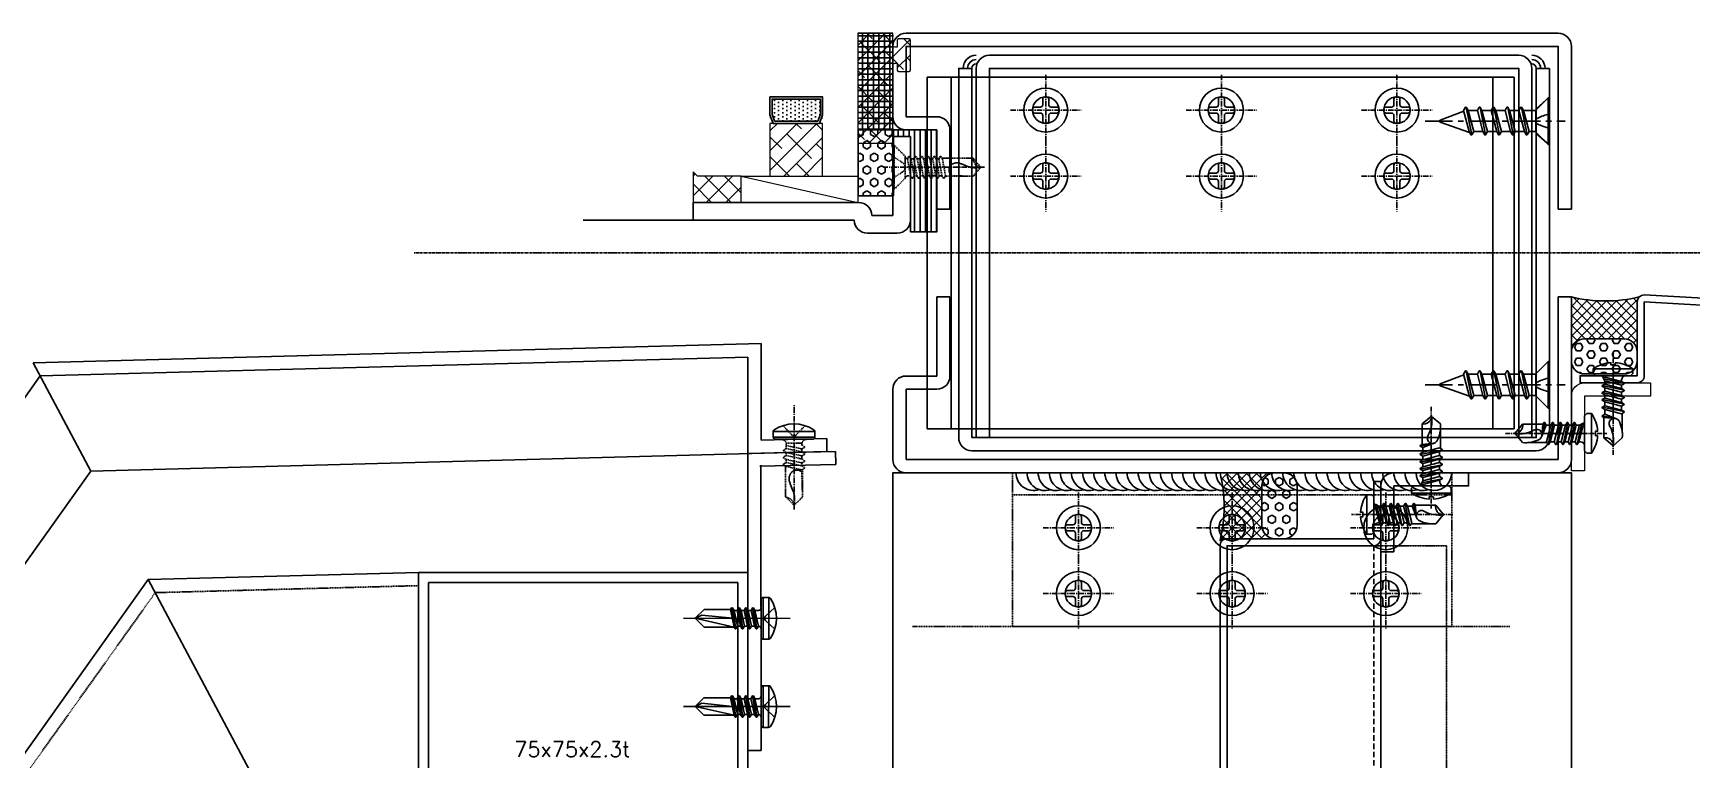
# Model space of a CAD drawing. Extents: x -3378 to 102197, y -3799 to 48702.
# Drawn here: x 78495.6 to 78873.3, y 18232.8 to 18398.1 of the extents above; entities that cross this region are included whole.
import ezdxf

# ---------------------------------------------------------------- set-up
doc = ezdxf.new("R2010")
doc.units = 0
doc.linetypes.add('CENTER', pattern=[2, 1.25, -0.25, 0.25, -0.25])
doc.linetypes.add('HIDDEN', pattern=[0.375, 0.25, -0.125])
for name, color, linetype in [('24WELD', 55, 'Continuous'), ('ARR', 6, 'Continuous'), ('BCM CL', 14, 'CENTER'), ('BCM-BKP', 6, 'Continuous'), ('BCM-DIM', 54, 'Continuous'), ('BCM-draft', 252, 'Continuous'), ('BCM-EXT', 2, 'Continuous'), ('BCM-Extu', 4, 'Continuous'), ('BCM-SIL', 8, 'Continuous'), ('CENTER', 4, 'CENTER'), ('CL', 14, 'CENTER'), ('GM_SECT_15', 15, 'Continuous'), ('HIDDEN', 9, 'HIDDEN'), ('REFL', 8, 'Continuous'), ('不鏽鋼板S.S.PANEL', 30, 'Continuous'), ('填縫物 SEALANT', 1, 'Continuous'), ('泡棉', 8, 'Continuous'), ('矽利康', 9, 'Continuous'), ('螺絲 固定五金 FASTENERS', 124, 'Continuous'), ('螺絲、螺栓', 4, 'Continuous'), ('視覺模型鋁擠型暫替', 4, 'Continuous'), ('視覺模型鋁擠型暫替材質文字', 1, 'Continuous'), ('金屬面材 METAL PANEL', 2, 'Continuous'), ('隔熱材 INSULATION', 9, 'HIDDEN')]:
    doc.layers.add(name, color=color, linetype=linetype)
doc.layers.add('BCM-ALP', color=7, linetype='Continuous', lineweight=0)
doc.layers.add('BCM-GK', color=252, linetype='Continuous', lineweight=5)
doc.layers.add('不顯示', color=254, linetype='Continuous', plot=False)
doc.styles.add('DIM', font='simplex.shx', dxfattribs={"bigfont": 'chineset.shx'})
pattern_1 = [(45, (-4141.5022, 978.2385), (-1.122532, 1.122532), []), (135, (-4141.5022, 978.2385), (-1.122532, -1.122532), [])]
pattern_2 = [(0, (-4141.5022, 978.2385), (0, 1.6497784), [0.9525, -1.905]), (120, (-4141.5022, 978.2385), (-1.42875, -0.8248892), [0.9525, -1.905]), (60, (-4140.5497, 978.2385), (-1.42875, 0.8248892), [0.9525, -1.905])]

# ---------------------------------------------------------------- blocks, each defined once
blk = doc.blocks.new('A$C19CB1797')
at = {"layer": 'BCM-SIL'}
for p, q in [((8.28, 24.29, 0), (8.28, 0, 0)), ((3.53, 19.39, 0), (13.03, 19.39, 0)), ((3.53, 18.16, 0), (13.03, 18.16, 0)), ((6.49, 17.06, 0), (5.88, 16.71, 0)), ((5.88, 16.71, 0), (10.68, 15.91, 0)), ((5.88, 16.71, 0), (5.88, 16.51, 0)), ((5.88, 16.51, 0), (10.68, 15.72, 0)), ((5.88, 16.51, 0), (6.49, 16.16, 0)), ((6.49, 15.47, 0), (5.88, 15.12, 0)), ((5.88, 15.12, 0), (10.68, 14.32, 0)), ((5.88, 15.12, 0), (5.88, 14.92, 0)), ((6.49, 17.06, 0), (10.07, 16.26, 0)), ((6.49, 16.16, 0), (10.07, 15.36, 0)), ((6.49, 16.16, 0), (6.49, 15.47, 0)), ((6.49, 15.47, 0), (10.07, 14.68, 0)), ((10.07, 17.06, 0), (10.07, 16.26, 0)), ((10.07, 17.06, 0), (10.07, 16.26, 0)), ((10.07, 16.26, 0), (10.68, 15.91, 0)), ((10.68, 15.72, 0), (10.07, 15.36, 0)), ((10.07, 15.36, 0), (10.07, 14.68, 0)), ((10.68, 15.91, 0), (10.68, 15.72, 0)), ((5.88, 14.92, 0), (10.68, 14.13, 0)), ((5.88, 14.92, 0), (6.49, 14.57, 0)), ((6.49, 13.88, 0), (5.88, 13.53, 0)), ((5.88, 13.53, 0), (10.68, 12.74, 0)), ((5.88, 13.53, 0), (5.88, 13.33, 0)), ((5.88, 13.33, 0), (10.68, 12.54, 0)), ((5.88, 13.33, 0), (6.49, 12.98, 0)), ((6.49, 12.3, 0), (5.88, 11.94, 0)), ((5.88, 11.94, 0), (10.68, 11.15, 0)), ((5.88, 11.94, 0), (5.88, 11.75, 0)), ((5.88, 11.75, 0), (10.68, 10.95, 0)), ((5.88, 11.75, 0), (6.28, 11.52, 0)), ((8.28, 2.66, 0), (6.28, 11.52, 0)), ((6.28, 11.52, 0), (6.28, 4.66, 0)), ((6.28, 11.52, 0), (10.28, 10.72, 0)), ((6.49, 14.57, 0), (10.07, 13.78, 0)), ((6.49, 14.57, 0), (6.49, 13.88, 0)), ((6.49, 13.88, 0), (10.07, 13.09, 0)), ((6.49, 12.98, 0), (10.07, 12.19, 0)), ((6.49, 12.98, 0), (6.49, 12.3, 0)), ((6.49, 12.3, 0), (10.07, 11.5, 0)), ((10.07, 14.68, 0), (10.68, 14.32, 0)), ((10.68, 14.13, 0), (10.07, 13.78, 0)), ((10.07, 13.78, 0), (10.07, 13.09, 0)), ((10.07, 13.09, 0), (10.68, 12.74, 0)), ((10.68, 12.54, 0), (10.07, 12.19, 0)), ((10.07, 12.19, 0), (10.07, 11.5, 0)), ((10.07, 11.5, 0), (10.68, 11.15, 0)), ((10.68, 14.32, 0), (10.68, 14.13, 0)), ((10.68, 12.74, 0), (10.68, 12.54, 0)), ((9.03, 4.16, 0), (8.28, 11.12, 0)), ((10.68, 10.95, 0), (10.28, 10.72, 0)), ((10.28, 10.72, 0), (10.28, 4.66, 0)), ((10.68, 11.15, 0), (10.68, 10.95, 0)), ((6.28, 4.66, 0), (8.28, 2.66, 0)), ((8.28, 2.66, 0), (10.28, 4.66, 0)), ((8.28, 2.66, 0), (9.03, 4.16, 0))]:
    blk.add_line(p, q, dxfattribs=at)
at = {"layer": 'BCM-SIL', "elevation": 0}
blk.add_lwpolyline([(12.8, 19.81, 0.297439), (3.75, 19.81, 0.253368), (3.53, 19.39), (3.53, 18.16, 0.414214), (4.03, 17.66), (12.53, 17.66, 0.414214), (13.03, 18.16), (13.03, 19.39, 0.253368)], format="xyb", close=True, dxfattribs=at)
at = {"layer": 'BCM-SIL', "ltscale": 0.1, "elevation": 0}
blk.add_lwpolyline([(5.78, 20.77), (7.8, 18.64, 0.205918), (8.28, 18.43, 0.205918), (8.75, 18.64), (10.78, 20.77)], format="xyb", dxfattribs=at)
at = {"layer": 'BCM-SIL'}
for centre, start, end in [((5.89, 17.06, 0), 0, 90), ((10.67, 17.06, 0), 90, 180)]:
    blk.add_arc(centre, 0.6, start, end, dxfattribs=at)
blk = doc.blocks.new('75x75x2.3t')
at = {"layer": 'GM_SECT_15'}
for points in [[(0, -75), (75, -75), (75, 0), (0, 0)], [(2.3, -72.7), (72.7, -72.7), (72.7, -2.3), (2.3, -2.3)]]:
    blk.add_lwpolyline(points, close=True, dxfattribs=at)
at = {"layer": '不顯示', "linetype": 'Continuous', "insert": (21.79, -38.48), "char_height": 3.5, "attachment_point": 1, "style": 'DIM'}
blk.add_mtext_dynamic_manual_height_columns('75x75x2.3t', width=3.4858, gutter_width=17.5, heights=[0], dxfattribs=at)
blk = doc.blocks.new('*U141')
for p, q in [((-4.75, 0.5), (-4.75, 1.74)), ((4.25, 0), (-4.25, 0)), ((4.75, 1.74), (4.75, 0.5))]:
    blk.add_line(p, q)
for centre, radius, start, end in [((-4.25, 1.74), 0.5, 123.1291, 180), ((-4.25, 0.5), 0.5, 180, 270), ((0, -4.78), 8.28, 56.8709, 123.1291), ((4.25, 0.5), 0.5, 270, 360), ((4.25, 1.74), 0.5, 360, 56.8709)]:
    blk.add_arc(centre, radius, start, end)
at = {"layer": 'CL'}
blk.add_line((0, -15.95), (0, 7.97), dxfattribs=at)
at = {"layer": 'HIDDEN'}
for p, q in [((-0.48, 0.98), (-2.5, 3.11)), ((2.5, 3.11), (0.48, 0.98)), ((-1.8, -1.31), (-2.4, -1.66)), ((-2.4, -1.66), (-2.4, -1.85)), ((-2.4, -1.85), (-1.8, -2.2)), ((-1.8, -2.89), (-2.4, -3.24)), ((-2.4, -3.24), (-2.4, -3.44)), ((-2.4, -3.44), (-1.8, -3.78)), ((1.8, -0.87), (-1.8, -0.87)), ((1.8, -1.41), (-1.8, -2.2)), ((1.8, -2.1), (-1.8, -2.89)), ((-1.8, -2.89), (-1.8, -2.2)), ((1.8, -2.99), (-1.8, -3.78)), ((1.8, -3.69), (-1.8, -4.48)), ((1.8, -2.1), (2.4, -2.45)), ((2.4, -2.65), (1.8, -2.99)), ((1.8, -3.69), (1.8, -2.99)), ((1.8, -3.68), (2.4, -4.03)), ((2.4, -2.45), (2.4, -2.65)), ((-1.8, -4.48), (-2.4, -4.82)), ((-2.4, -4.82), (-2.4, -5.02)), ((-2.4, -5.02), (-1.8, -5.36)), ((-1.8, -6.06), (-2.4, -6.4)), ((-2.4, -6.4), (-2.4, -6.6)), ((-2.4, -6.6), (-1.8, -6.95)), ((-1.94, -13.11), (-1.94, -6.87)), ((-1.94, -13.11), (-1.77, -7.41)), ((-1.8, -4.48), (-1.8, -3.78)), ((1.8, -4.57), (-1.8, -5.37)), ((1.8, -5.27), (-1.8, -6.06)), ((-1.8, -6.06), (-1.8, -5.36)), ((1.8, -6.16), (-1.8, -6.95)), ((2.4, -4.23), (1.8, -4.57)), ((1.8, -5.27), (1.8, -4.57)), ((1.8, -5.27), (2.4, -5.61)), ((2.4, -5.81), (1.8, -6.16)), ((1.94, -13.06), (1.94, -6.08)), ((2.4, -4.03), (2.4, -4.23)), ((2.4, -5.61), (2.4, -5.81)), ((0, -15), (-1.94, -13.11)), ((1.94, -13.06), (0, -15))]:
    blk.add_line(p, q, dxfattribs=at)
for points in [[(-1.8, -1.31), (-1.8, -0.87)], [(1.8, -2.1), (1.8, -0.87)], [(-1.77, -7.41), (-1.58, -7.28), (-1.31, -7.14), (-1.07, -7.05), (-0.86, -7), (-0.67, -6.99), (-0.5, -7.01), (-0.35, -7.04), (-0.2, -7.07), (-0.07, -7.11), (0.06, -7.16), (0.17, -7.21), (0.28, -7.27), (0.38, -7.33), (0.46, -7.39), (0.54, -7.46), (0.61, -7.53), (0.67, -7.61), (0.73, -7.69), (0.78, -7.77), (0.83, -7.86), (0.87, -7.94), (0.91, -8.03), (0.95, -8.13), (0.99, -8.22), (1.03, -8.32), (1.06, -8.42), (1.09, -8.53), (1.11, -8.64), (1.13, -8.76), (1.14, -8.88), (1.14, -9.01), (1.12, -9.16), (1.1, -9.31), (1.07, -9.46), (1.02, -9.63), (0.97, -9.8), (0.91, -9.97), (0.85, -10.16), (0.78, -10.34), (0.71, -10.53), (0.63, -10.72), (0.56, -10.92), (0.48, -11.12), (0.4, -11.32), (0.32, -11.52), (0.23, -11.72), (0.16, -11.92), (0.08, -12.13), (0.01, -12.35), (-0.05, -12.62), (-0.1, -12.94), (-0.12, -13.35), (-0.13, -13.85), (-0.11, -14.48), (0, -15)], [(1.94, -13.06), (1.83, -13.13), (1.33, -13.33), (0.96, -13.51), (0.69, -13.69), (0.48, -13.89), (0.3, -14.14), (0.14, -14.46), (0, -15)]]:
    blk.add_lwpolyline(points, dxfattribs=at)
for centre, radius, start, end in [((-2.96, -1.21), 1.21, 15.9838, 91.9974), ((0, 1.43), 0.66, 223.4575, 270), ((0, 1.43), 0.66, 270, 316.5425), ((2.96, -1.21), 1.21, 88.0026, 164.0162)]:
    blk.add_arc(centre, radius, start, end, dxfattribs=at)
at = {"layer": 'REFL'}
for p, q in [((4.75, 1.74), (-4.75, 1.74)), ((4.75, 0.5), (-4.75, 0.5))]:
    blk.add_line(p, q, dxfattribs=at)
blk = doc.blocks.new('*u148')
at = {"layer": '泡棉'}
h = blk.add_hatch(dxfattribs=at)
h.set_pattern_fill('HEX', color=256, scale=0.3)
h.set_pattern_definition(pattern_2)
edge = h.paths.add_edge_path()
edge.add_line((-12, 9.53), (-3, 9.53))
edge.add_arc((-3, 12.53), 3, 270, 360)
edge.add_line((0, 12.53), (0, 14.53))
edge.add_arc((-3, 14.53), 3, 0, 90)
edge.add_line((-3, 17.53), (-12, 17.53))
edge.add_arc((-12, 14.53), 3, 90, 180)
edge.add_line((-15, 14.53), (-15, 12.53))
edge.add_arc((-12, 12.53), 3, 180, 270)
at = {"layer": '矽利康'}
h = blk.add_hatch(dxfattribs=at)
h.set_pattern_fill('ANSI37', color=256, scale=0.5, style=0)
h.set_pattern_definition(pattern_1)
edge = h.paths.add_edge_path()
edge.add_arc((-7.73, -32.06), 32.98, 76.4372, 103.5628)
edge.add_arc((-16.6, 1.13), 1.6, 315, 360)
edge.add_line((-15, 1.13), (-15, 12.53))
edge.add_arc((-12, 12.53), 3, 180, 270)
edge.add_line((-12, 9.53), (-3, 9.53))
edge.add_arc((-3, 12.53), 3, 270, 360)
edge.add_line((0, 12.53), (0, 0))
at = {"layer": '泡棉'}
blk.add_lwpolyline([(-12, 9.53), (-3, 9.53, 0.414214), (0, 12.53), (0, 14.53, 0.414214), (-3, 17.53), (-12, 17.53, 0.414214), (-15, 14.53), (-15, 12.53, 0.414214)], format="xyb", close=True, dxfattribs=at)
at = {"layer": '矽利康'}
blk.add_lwpolyline([(0, 0, 0.118914), (-15.47, 0, 0.198912), (-15, 1.13), (-15, 12.53, 0.414214), (-12, 9.53), (-3, 9.53, 0.414214), (0, 12.53)], format="xyb", close=True, dxfattribs=at)
blk = doc.blocks.new('M5x16圓頭自攻')
at = {"layer": 'ARR', "color": 0, "linetype": 'ByBlock', "ltscale": 0.3}
for p, q in [((-1.61, -4.5), (-1.61, 4.5)), ((0.5, 2.24), (1.14, 1.9)), ((0.72, 2.13), (1.65, -2.5)), ((1.89, 1.9), (1.14, 1.9)), ((2.24, 2.5), (3.24, -2.5)), ((3.48, 1.9), (2.73, 1.9)), ((3.83, 2.5), (4.83, -2.5)), ((5.07, 1.9), (4.32, 1.9)), ((5.42, 2.5), (6.42, -2.5)), ((6.81, 1.9), (5.91, 1.9)), ((7.16, 2.5), (8.16, -2.5)), ((8.4, 1.9), (7.65, 1.9)), ((8.73, 1.9), (7.98, 1.9)), ((9.08, 2.5), (9.7, -0.6)), ((14.12, 2.1), (9.46, 2.1)), ((15.83, 0.06), (14.12, 2.1)), ((15.83, 0.06), (15.95, 0.06)), ((16, -0.01), (16, 0.01)), ((2.14, -1.9), (2.89, -1.9)), ((3.73, -1.9), (4.48, -1.9)), ((5.32, -1.9), (6.07, -1.9)), ((6.91, -1.9), (7.81, -1.9)), ((8.54, -2.1), (12.91, -2.1)), ((15.83, -0.06), (14.12, -2.1)), ((15.83, -0.06), (15.95, -0.06))]:
    blk.add_line(p, q, dxfattribs=at)
at = {"layer": 'ARR', "color": 0, "linetype": 'CENTER', "ltscale": 0.87}
blk.add_line((18, 0), (-5.1, 0), dxfattribs=at)
at = {"layer": 'ARR', "color": 0, "linetype": 'ByBlock', "ltscale": 0.3}
blk.add_lwpolyline([(-2.98, -0.5, 0.134476), (-1.61, -4.5), (-0.58, -4.5, 0.198912), (-0.44, -4.44), (-0.06, -4.06, 0.198912), (0, -3.92), (0, 3.92, 0.198912), (-0.06, 4.06), (-0.44, 4.44, 0.198912), (-0.58, 4.5), (-1.61, 4.5, 0.134562), (-2.98, 0.5), (-2.48, 0.5), (-2.48, -0.5), (-2.98, -0.5)], format="xyb", dxfattribs=at)
blk.add_lwpolyline([(1.14, 1.9), (2.14, -1.9), (1.8, -2.5), (1.65, -2.5), (1.3, -1.9), (0.3, 1.9), (0.5, 2.24)], dxfattribs=at)
for points in [[(3.24, -2.5), (2.89, -1.9), (1.89, 1.9), (2.24, 2.5), (2.39, 2.5), (2.73, 1.9), (3.73, -1.9), (3.39, -2.5)], [(4.83, -2.5), (4.48, -1.9), (3.48, 1.9), (3.83, 2.5), (3.98, 2.5), (4.32, 1.9), (5.32, -1.9), (4.98, -2.5)], [(6.42, -2.5), (6.07, -1.9), (5.07, 1.9), (5.42, 2.5), (5.57, 2.5), (5.91, 1.9), (6.91, -1.9), (6.57, -2.5)], [(8.16, -2.5), (7.81, -1.9), (6.81, 1.9), (7.16, 2.5), (7.31, 2.5), (7.65, 1.9), (8.65, -1.9), (8.31, -2.5)], [(9.08, 2.5), (8.73, 1.9), (9.7, -0.6), (9.46, 2.1), (9.23, 2.5)]]:
    blk.add_lwpolyline(points, close=True, dxfattribs=at)
for centre, radius, start, end in [((0.67, 3.07), 0.874, 220.3388, 257.7802), ((10.86, -0.29), 1.2, 56.152, 236.152), ((14.85, 6.88), 7.01, 241.6458, 278.008), ((15.9, 1.75), 1.82, 168.8617, 267.6865), ((15.95, 0.01), 0.05, 0, 90), ((1.17, -3.34), 1.44, 84.7312, 144.22), ((13.52, 4.88), 7.01, 241.6458, 274.9541), ((15.95, -0.01), 0.05, 270, 0)]:
    blk.add_arc(centre, radius, start, end, dxfattribs=at)
blk = doc.blocks.new('*U255')
blk.add_blockref('M5x16圓頭自攻', (0, 0))
blk = doc.blocks.new('*u55')
at = {"layer": '泡棉'}
h = blk.add_hatch(dxfattribs=at)
h.set_pattern_fill('HEX', color=256, scale=0.3)
h.set_pattern_definition(pattern_2)
edge = h.paths.add_edge_path()
edge.add_line((-12, 9.53), (-3, 9.53))
edge.add_arc((-3, 12.53), 3, 270, 360)
edge.add_line((0, 12.53), (0, 14.53))
edge.add_arc((-3, 14.53), 3, 0, 90)
edge.add_line((-3, 17.53), (-12, 17.53))
edge.add_arc((-12, 14.53), 3, 90, 180)
edge.add_line((-15, 14.53), (-15, 12.53))
edge.add_arc((-12, 12.53), 3, 180, 270)
at = {"layer": '矽利康'}
h = blk.add_hatch(dxfattribs=at)
h.set_pattern_fill('ANSI37', color=256, scale=0.5, style=0)
h.set_pattern_definition(pattern_1)
edge = h.paths.add_edge_path()
edge.add_arc((-7.73, -32.06), 32.98, 76.4372, 103.5628)
edge.add_arc((-16.6, 1.13), 1.6, 315, 360)
edge.add_line((-15, 1.13), (-15, 12.53))
edge.add_arc((-12, 12.53), 3, 180, 270)
edge.add_line((-12, 9.53), (-3, 9.53))
edge.add_arc((-3, 12.53), 3, 270, 360)
edge.add_line((0, 12.53), (0, 0))
at = {"layer": '泡棉'}
blk.add_lwpolyline([(-12, 9.53), (-3, 9.53, 0.414214), (0, 12.53), (0, 14.53, 0.414214), (-3, 17.53), (-12, 17.53, 0.414214), (-15, 14.53), (-15, 12.53, 0.414214)], format="xyb", close=True, dxfattribs=at)
at = {"layer": '矽利康'}
blk.add_lwpolyline([(0, 0, 0.118914), (-15.47, 0, 0.198912), (-15, 1.13), (-15, 12.53, 0.414214), (-12, 9.53), (-3, 9.53, 0.414214), (0, 12.53)], format="xyb", close=True, dxfattribs=at)
blk = doc.blocks.new('*U745')
at = {"layer": 'BCM-draft', "linetype": 'HIDDEN', "ltscale": 5}
blk.add_line((16.6, 35), (684.95, 35), dxfattribs=at)
at = {"layer": 'BCM-draft'}
blk.add_lwpolyline([(16.6, 36.6), (684.95, 36.6)], dxfattribs=at)
at = {"layer": '不鏽鋼板S.S.PANEL'}
blk.add_lwpolyline([(686.55, 1.6), (686.55, 35), (699.55, 35), (699.55, 36.6), (686.55, 36.6, 0.414214), (684.95, 35), (684.95, 1.6), (16.6, 1.6), (16.6, 35, 0.414214), (15, 36.6), (2, 36.6), (2, 35), (15, 35), (15, 1.6, 0.414214), (16.6, 0), (684.95, 0, 0.414214)], format="xyb", close=True, dxfattribs=at)
at = {"layer": '金屬面材 METAL PANEL'}
blk.add_lwpolyline([(18, 39.6), (3, 39.6), (3, 56.6), (0, 56.6), (0, 39.6, 0.414214), (3, 36.6), (18, 36.6)], format="xyb", close=True, dxfattribs=at)
at = {"layer": '隔熱材 INSULATION', "const_width": 0.2}
blk.add_lwpolyline([(684.95, 35), (684.95, 51.6), (16.6, 51.6), (16.6, 35)], dxfattribs=at)
at = {"layer": '隔熱材 INSULATION'}
blk.add_lwpolyline([(684.95, 1.6), (16.6, 1.6), (16.6, 51.6), (684.95, 51.6)], close=True, dxfattribs=at)
at = {"layer": '填縫物 SEALANT', "extrusion": (0, 0, -1), "zscale": -1}
blk.add_blockref('*u55', (0, 0), dxfattribs=at)
at = {"layer": '螺絲 固定五金 FASTENERS'}
for p, rotation in [((9.5, 35), 90), ((3, 48.1), 180)]:
    blk.add_blockref('*U255', p, dxfattribs=dict(at, rotation=rotation))
blk = doc.blocks.new('*u927')
at = {"layer": 'CENTER', "color": 0, "ltscale": 5}
blk.add_line((28.28, 0), (-3.62, 0), dxfattribs=at)
at = {"layer": '螺絲、螺栓', "color": 0, "linetype": 'ByBlock', "ltscale": 0.2}
for p, q in [((0.3, 5.3), (0.3, -5.3)), ((3.1, 2.5), (3.1, -2.5)), ((3.1, 2.39), (4.64, 2.39)), ((5.08, 3.15), (6.34, -3.15)), ((5.7, 2.39), (7.79, 2.39)), ((8.23, 3.15), (9.49, -3.15)), ((8.85, 2.39), (10.94, 2.39)), ((11.38, 3.15), (12.64, -3.15)), ((12, 2.39), (14.09, 2.39)), ((14.53, 3.15), (15.79, -3.15)), ((17.24, 2.39), (15.15, 2.39)), ((17.68, 3.15), (18.94, -3.15)), ((18.17, 2.61), (24.84, 0.24)), ((3.1, -2.39), (5.9, -2.39)), ((6.96, -2.39), (9.05, -2.39)), ((10.11, -2.39), (12.2, -2.39)), ((13.26, -2.39), (15.35, -2.39)), ((16.41, -2.39), (18.5, -2.39)), ((24.84, -0.23), (19.52, -2.25))]:
    blk.add_line(p, q, dxfattribs=at)
blk.add_lwpolyline([(3.1, -2.5), (0.3, -5.3), (0, -5.3), (0, 5.3), (0.3, 5.3), (3.1, 2.5)], dxfattribs=at)
blk.add_lwpolyline([(0, 1.61, -0.048054), (2.67, 0.68, -0.292428), (3.1, 0, -0.292428), (2.67, -0.68, -0.048054), (0, -1.61, -0.048054)], format="xyb", dxfattribs=at)
for points in [[(6.34, -3.15), (5.9, -2.39), (4.64, 2.39), (5.08, 3.15), (5.27, 3.15), (5.7, 2.39), (6.96, -2.39), (6.53, -3.15)], [(9.49, -3.15), (9.05, -2.39), (7.79, 2.39), (8.23, 3.15), (8.42, 3.15), (8.85, 2.39), (10.11, -2.39), (9.68, -3.15)], [(12.64, -3.15), (12.2, -2.39), (10.94, 2.39), (11.38, 3.15), (11.57, 3.15), (12, 2.39), (13.26, -2.39), (12.83, -3.15)], [(15.79, -3.15), (15.35, -2.39), (14.09, 2.39), (14.53, 3.15), (14.72, 3.15), (15.15, 2.39), (16.41, -2.39), (15.98, -3.15)], [(18.94, -3.15), (18.5, -2.39), (17.24, 2.39), (17.68, 3.15), (17.87, 3.15), (18.3, 2.39), (19.56, -2.39), (19.13, -3.15)]]:
    blk.add_lwpolyline(points, close=True, dxfattribs=at)
blk.add_arc((24.75, 0), 0.252, 292.1627, 69.4623, dxfattribs=at)
blk = doc.blocks.new('*U929')
blk.add_blockref('*u927', (0, 0))
blk = doc.blocks.new('下水槽料')
at = {"layer": 'BCM-DIM', "linetype": 'Continuous'}
h = blk.add_hatch(dxfattribs=at)
h.set_pattern_fill('ANSI37', color=256, scale=10, angle=45)
h.set_pattern_definition([(90, (-95148.0597, -997857.4866), (-1.25, 0), []), (180, (-95148.0597, -997857.4866), (-1e-16, -1.25), [])])
h.paths.add_polyline_path([(-154.38, 0), (-162.38, 0), (-162.38, -22), (-154.38, -22)])
at = {"layer": '泡棉'}
h = blk.add_hatch(dxfattribs=at)
h.set_pattern_fill('HEX', color=256, scale=0.3, angle=90)
h.set_pattern_definition([(90, (0.1197, -78.6612), (-1.649778, 1e-16), [0.9525, -1.905]), (210, (0.1197, -78.6612), (0.824889, -1.42875), [0.9525, -1.905]), (150, (0.1197, -77.7087), (-0.824889, -1.42875), [0.9525, -1.905])])
h.paths.add_polyline_path([(-154.38, -22), (-162.38, -22), (-162.38, -37), (-154.38, -37)])
at = {"layer": 'BCM-DIM', "linetype": 'Continuous'}
for p, q in [((-154.5, 0), (-162.5, 0)), ((-154.38, -22), (-162.38, -22))]:
    blk.add_line(p, q, dxfattribs=at)
at = {"layer": '泡棉'}
blk.add_lwpolyline([(-154.38, -37), (-162.38, -37), (-162.38, -22), (-154.38, -22)], close=True, dxfattribs=at)
at = {"layer": '視覺模型鋁擠型暫替', "linetype": 'Continuous'}
for points in [[(-8, -17.18), (-5, -14.5), (-5, -20)], [(-8, -22.82), (-5, -25.5), (-5, -20)]]:
    blk.add_lwpolyline(points, dxfattribs=at)
at = {"layer": '視覺模型鋁擠型暫替', "color": 7, "linetype": 'Continuous'}
for centre, radius, start, end in [((-135.5, -8), 3, 90, 180), ((-135.5, -8), 2, 90, 180), ((-135.5, -8), 1, 90, 180), ((-9, -8), 3, 0, 90), ((-9, -8), 2, 0, 90), ((-9, -8), 1, 0, 90)]:
    blk.add_arc(centre, radius, start, end, dxfattribs=at)
at = {"layer": '金屬面材 METAL PANEL'}
blk.add_lwpolyline([(-3, -40), (-3, -40), (-3, -40), (-3, -3), (-151.5, -3), (-151.5, -19), (-144.5, -19, -0.414214), (-141.5, -22), (-141.5, -40), (-144.5, -40), (-144.5, -40), (-141.5, -40), (-141.5, -40), (-144.5, -40), (-144.5, -22), (-151.5, -22, -0.414214), (-154.5, -19), (-154.5, -3, -0.414214), (-151.5, 0), (-3, 0, -0.414214), (0, -3), (0, -40), (-3, -40), (-3, -40), (-3, -40)], format="xyb", dxfattribs=at)
for points in [[(-132.5, -92.01), (-132.5, -8), (-12, -8), (-12, -92.01), (-9, -92.01), (-9, -8, 0.414214), (-12, -5), (-132.5, -5, 0.414214), (-135.5, -8), (-135.5, -92.01)], [(-5, -8), (-5, -92.01, -0.414214), (-8, -95.01), (-136.5, -95.01, -0.414214), (-139.5, -92.01), (-139.5, -8), (-136.5, -8), (-136.5, -92.01), (-8, -92.01), (-8, -8)]]:
    blk.add_lwpolyline(points, format="xyb", close=True, dxfattribs=at)
at = {"layer": '螺絲 固定五金 FASTENERS', "rotation": 180}
blk.add_blockref('*U929', (-5, -20), dxfattribs=at)
blk = doc.blocks.new('上水槽料')
at = {"layer": '金屬面材 METAL PANEL'}
for p, q in [((-144.52, 40), (-141.5, 40)), ((-144.5, 22), (-144.52, 40)), ((-141.5, 40), (-141.5, 22)), ((0, 40), (0, 3)), ((-154.5, 3), (-154.5, 19)), ((-151.5, 22), (-144.5, 22)), ((-144.5, 19), (-151.5, 19)), ((-151.5, 19), (-151.5, 3)), ((-151.5, 3), (-3, 3)), ((-3, 0), (-151.5, 0))]:
    blk.add_line(p, q, dxfattribs=at)
blk.add_lwpolyline([(0, 40), (-3, 40), (-3, 3)], dxfattribs=at)
for centre, start, end in [((-151.5, 19), 90, 180), ((-144.5, 22), 270, 0), ((-151.5, 3), 180, 270), ((-3, 3), 270, 0)]:
    blk.add_arc(centre, 3, start, end, dxfattribs=at)
at = {"layer": '螺絲 固定五金 FASTENERS', "rotation": 180}
blk.add_blockref('*U929', (-5, 20), dxfattribs=at)
blk = doc.blocks.new('*U35')
blk.add_lwpolyline([(1.22, 0.68), (2.48, 0.68, -0.398336), (3.02, 0.16, -0.027263), (3.02, -0.16, -0.398336), (2.48, -0.68), (1.22, -0.68, 0.414214), (0.68, -1.22), (0.68, -2.48, -0.398336), (0.16, -3.02, -0.027263), (-0.16, -3.02, -0.398336), (-0.68, -2.48), (-0.68, -1.22, 0.414214), (-1.22, -0.68), (-2.48, -0.68, -0.398336), (-3.02, -0.16, -0.027263), (-3.02, 0.16, -0.398336), (-2.48, 0.68), (-1.22, 0.68, 0.414214), (-0.68, 1.22), (-0.68, 2.48, -0.398336), (-0.16, 3.02, -0.027263), (0.16, 3.02, -0.398336), (0.68, 2.48), (0.68, 1.22, 0.414214)], format="xyb", close=True)
blk.add_circle((0, 0), 5)
at = {"layer": 'CL'}
for p, q in [((0, 8.04), (0, -8.04)), ((-8.04, 0), (8.04, 0))]:
    blk.add_line(p, q, dxfattribs=at)
blk = doc.blocks.new('圓孔6mm')
at = {"layer": '視覺模型鋁擠型暫替', "color": 6, "linetype": 'Continuous'}
blk.add_circle((0, 0), 3, dxfattribs=at)
at = {"layer": 'BCM-draft'}
blk.add_blockref('*U35', (0, 0), dxfattribs=at)
blk = doc.blocks.new('下水槽料托架4t')
at = {"layer": '金屬面材 METAL PANEL', "linetype": 'Continuous'}
for p, q in [((73.25, 0), (-60.43, 0)), ((-60.43, 0, 0), (-60.43, -80, 0)), ((-54.96, 0), (-54.96, -80)), ((68.39, 0), (68.39, -80)), ((73.25, -80), (73.25, 0)), ((-60.43, -80), (73.25, -80))]:
    blk.add_line(p, q, dxfattribs=at)
at = {"layer": '視覺模型鋁擠型暫替', "linetype": 'Continuous'}
for p in [(-33.43, -7.5), (6.57, -7.5), (46.54, -7.5), (-33.43, -22.5), (6.57, -22.5), (46.54, -22.5)]:
    blk.add_blockref('圓孔6mm', p, dxfattribs=at)
blk = doc.blocks.new('*U62')
blk.add_lwpolyline([(5, -0.3), (5, 0), (-5, 0), (-5, -0.3)])
at = {"layer": 'CL'}
blk.add_line((0, -20.87), (0, 2.23), dxfattribs=at)
at = {"layer": 'HIDDEN'}
for p, q in [((-5, -0.3), (-2.5, -2.8)), ((5, -0.3), (-5, -0.3)), ((2.5, -2.8), (-2.5, -2.8)), ((1.92, -3.32), (-1.92, -4.04)), ((-1.92, -4.04), (-1.92, -3.41)), ((1.92, -3.32), (2.46, -3.63)), ((2.46, -3.63), (2.46, -3.81)), ((5, -0.3), (2.5, -2.8)), ((-1.92, -4.04), (-2.46, -4.35)), ((-2.46, -4.35), (-2.46, -4.53)), ((-2.46, -4.53), (-1.92, -4.84)), ((-1.92, -5.47), (-2.46, -5.78)), ((-2.46, -5.78), (-2.46, -5.96)), ((-2.46, -5.96), (-1.92, -6.27)), ((-1.92, -6.89), (-2.46, -7.21)), ((-2.46, -7.21), (-2.46, -7.38)), ((-2.46, -7.38), (-1.92, -7.69)), ((1.92, -4.13), (-1.92, -4.84)), ((1.92, -4.75), (-1.92, -5.47)), ((-1.92, -5.47), (-1.92, -4.84)), ((1.92, -5.55), (-1.92, -6.27)), ((1.92, -6.18), (-1.92, -6.89)), ((-1.92, -6.89), (-1.92, -6.27)), ((1.92, -6.98), (-1.92, -7.69)), ((2.46, -3.81), (1.92, -4.12)), ((1.92, -4.75), (1.92, -4.12)), ((1.92, -4.75), (2.46, -5.06)), ((2.46, -5.24), (1.92, -5.55)), ((1.92, -6.18), (1.92, -5.55)), ((1.92, -6.18), (2.46, -6.49)), ((2.46, -6.67), (1.92, -6.98)), ((1.92, -7.61), (1.92, -6.98)), ((2.46, -5.06), (2.46, -5.24)), ((2.46, -6.49), (2.46, -6.67)), ((-1.92, -8.32), (-2.46, -8.63)), ((-2.46, -8.63), (-2.46, -8.81)), ((-2.46, -8.81), (-1.92, -9.12)), ((-1.92, -9.75), (-2.46, -10.06)), ((-2.46, -10.06), (-2.46, -10.24)), ((-2.46, -10.24), (-1.92, -10.55)), ((-1.92, -11.18), (-2.46, -11.49)), ((1.92, -7.61), (-1.92, -8.32)), ((-1.92, -8.32), (-1.92, -7.69)), ((1.92, -8.41), (-1.92, -9.12)), ((1.92, -9.04), (-1.92, -9.75)), ((-1.92, -9.75), (-1.92, -9.12)), ((1.92, -9.84), (-1.92, -10.55)), ((1.92, -10.46), (-1.92, -11.18)), ((-1.92, -11.18), (-1.92, -10.55)), ((1.92, -11.27), (-1.92, -11.98)), ((1.92, -7.61), (2.46, -7.92)), ((2.46, -8.1), (1.92, -8.41)), ((1.92, -9.04), (1.92, -8.41)), ((1.92, -9.04), (2.46, -9.35)), ((2.46, -9.53), (1.92, -9.84)), ((1.92, -10.46), (1.92, -9.84)), ((1.92, -10.46), (2.46, -10.78)), ((2.46, -10.95), (1.92, -11.27)), ((2.05, -18.25), (2.05, -11.19)), ((2.46, -7.92), (2.46, -8.1)), ((2.46, -9.35), (2.46, -9.53)), ((2.46, -10.78), (2.46, -10.95)), ((-2.46, -11.49), (-2.46, -11.67)), ((-2.46, -11.67), (-1.92, -11.98)), ((-2.05, -18.3), (-2.05, -11.91)), ((-2.05, -18.3), (-1.9, -13.44)), ((0, -20), (-2.05, -18.3)), ((2.05, -18.25), (0, -20))]:
    blk.add_line(p, q, dxfattribs=at)
for points in [[(-2.5, 0), (-1.03, -2.24, 0.216006), (0, -2.8)], [(2.5, 0), (1.03, -2.24, -0.216006), (0, -2.8)]]:
    blk.add_lwpolyline(points, format="xyb", dxfattribs=at)
for points in [[(-1.9, -13.44), (-1.71, -13.23), (-1.43, -13.04), (-1.18, -12.91), (-0.96, -12.83), (-0.77, -12.79), (-0.6, -12.78), (-0.45, -12.79), (-0.31, -12.82), (-0.18, -12.85), (-0.06, -12.89), (0.05, -12.93), (0.16, -12.97), (0.25, -13.02), (0.34, -13.08), (0.42, -13.14), (0.49, -13.2), (0.55, -13.26), (0.61, -13.33), (0.66, -13.4), (0.7, -13.48), (0.75, -13.56), (0.78, -13.64), (0.82, -13.72), (0.86, -13.8), (0.89, -13.89), (0.93, -13.98), (0.96, -14.07), (0.98, -14.16), (1.01, -14.26), (1.02, -14.37), (1.03, -14.48), (1.03, -14.6), (1.01, -14.73), (0.99, -14.86), (0.96, -15.01), (0.92, -15.15), (0.88, -15.31), (0.82, -15.47), (0.77, -15.63), (0.71, -15.8), (0.64, -15.97), (0.57, -16.14), (0.5, -16.32), (0.43, -16.5), (0.36, -16.68), (0.28, -16.86), (0.21, -17.04), (0.14, -17.22), (0.07, -17.41), (0.01, -17.61), (-0.05, -17.85), (-0.09, -18.14), (-0.11, -18.51), (-0.12, -18.97), (-0.1, -19.53), (0, -20)], [(2.05, -18.25), (1.65, -18.31), (1.2, -18.49), (0.87, -18.66), (0.62, -18.82), (0.43, -19), (0.27, -19.23), (0.12, -19.52), (0, -20)]]:
    blk.add_lwpolyline(points, dxfattribs=at)
for centre, radius, start, end in [((-2.62, -3.49), 0.699, 357.9568, 80.164), ((2.61, -3.48), 0.689, 98.9003, 173.2586)]:
    blk.add_arc(centre, radius, start, end, dxfattribs=at)
blk = doc.blocks.new('玻璃飾條04')
at = {"layer": '視覺模型鋁擠型暫替', "linetype": 'Continuous'}
for p, q in [((45.5, 15), (49.5, 15)), ((45.5, -3), (45.5, 15)), ((49.5, 15), (49.5, -4)), ((0, -4), (0, 0)), ((0, 0), (37.7, 0)), ((40.7, -3), (40.7, -3)), ((40.7, -3), (45.5, -3)), ((36.7, -4), (36.7, -4)), ((46.5, -7), (39.7, -7))]:
    blk.add_line(p, q, dxfattribs=at)
blk.add_lwpolyline([(36.7, -4), (4, -4), (4, -4), (4, -4), (4, -4), (0, -4), (0, 0)], dxfattribs=at)
for centre, start, end in [((37.7, -3), 0, 90), ((39.7, -4), 180, 270), ((46.5, -4), 270, 360)]:
    blk.add_arc(centre, 3, start, end, dxfattribs=at)
blk = doc.blocks.new('*U51')
for centre, end in [((-93.95, 3.05), 286.3529), ((-91.45, 2.96), 286.3529), ((-88.95, 2.88), 286.3529), ((-86.45, 2.8), 286.3529), ((-83.96, 2.72), 286.3529), ((-81.46, 2.64), 286.3529), ((-78.96, 2.56), 286.3529), ((-76.46, 2.48), 286.3529), ((-73.96, 2.4), 286.3529), ((-71.46, 2.32), 286.3529), ((-68.96, 2.24), 286.3529), ((-66.47, 2.15), 286.3529), ((-63.97, 2.07), 286.3529), ((-61.47, 1.99), 286.3529), ((-58.97, 1.91), 286.3529), ((-56.47, 1.83), 286.3529), ((-53.97, 1.75), 286.3529), ((-51.47, 1.67), 286.3529), ((-48.97, 1.59), 286.3529), ((-46.48, 1.51), 286.3529), ((-43.98, 1.43), 286.3529), ((-41.48, 1.34), 286.3529), ((-38.98, 1.26), 286.3529), ((-36.48, 1.18), 286.3529), ((-33.98, 1.1), 286.3529), ((-31.48, 1.02), 286.3529), ((-28.98, 0.94), 286.3529), ((-26.49, 0.86), 286.3529), ((-23.99, 0.78), 286.3529), ((-21.49, 0.7), 286.3529), ((-18.99, 0.62), 286.3529), ((-16.49, 0.53), 286.3529), ((-13.99, 0.45), 286.3529), ((-11.49, 0.37), 286.3529), ((-9, 0.29), 286.3529), ((-6.5, 0.21), 286.3529), ((-4, 0.13), 358.1431)]:
    blk.add_arc(centre, 4, 178.1431, end)
blk = doc.blocks.new('上橫料托架4t-2')
at = {"layer": '視覺模型鋁擠型暫替', "color": 6, "linetype": 'HIDDEN'}
blk.add_line((7.45, -5), (107.45, -5), dxfattribs=at)
blk.add_lwpolyline([(7.45, -35), (107.45, -35), (107.45, 0), (7.45, 0)], close=True, dxfattribs=at)
at = {"layer": '24WELD', "xscale": 1.012500000000001, "yscale": 1.012500000000001, "zscale": 1.012500000000001, "rotation": 1.856937198354216}
blk.add_blockref('*U51', (107.45, 0), dxfattribs=at)
at = {"layer": '視覺模型鋁擠型暫替', "linetype": 'HIDDEN'}
for p in [(22.45, -12.5), (57.45, -12.5), (92.45, -12.5), (22.45, -27.5), (57.45, -27.5), (92.45, -27.5)]:
    blk.add_blockref('圓孔6mm', p, dxfattribs=at)
blk = doc.blocks.new('外懸包板斷面(東側)')
h = blk.add_hatch()
h.set_pattern_fill('ANSI31', color=9, scale=10, angle=45, style=0)
h.set_pattern_definition([(90, (29087.5698, -592530.1318), (-1.25, 1e-15), [])])
h.paths.add_polyline_path([(649.51, 735.12), (649.51, 756.82), (645.51, 756.82), (645.51, 758.32), (655.51, 758.32), (655.51, 735.12)])
at = {"layer": 'BCM-Extu', "linetype": 'ByBlock'}
h = blk.add_hatch(dxfattribs=at)
h.set_pattern_fill('DOTS', color=8, scale=15, angle=90, style=0)
h.set_pattern_definition([(90, (1174.41215, 3529.9966), (-0.9375, 0.46875), [0, -0.9375])])
h.paths.add_polyline_path([(618.57, 760.32), (618, 761.87), (618, 765.32), (629, 765.32), (629, 761.87), (628.43, 760.32)])
at = {"layer": 'BCM-GK', "linetype": 'ByBlock'}
h = blk.add_hatch(dxfattribs=at)
h.set_pattern_fill('ANSI38', color=256, scale=20, angle=180)
h.set_pattern_definition([(225, (29087.5603, -592530.1318), (1.767766953, -1.767766953), []), (315, (29087.5603, -592530.1318), (5.303300859, -1.767766953), [6.25, -3.75])])
edge = h.paths.add_edge_path()
edge.add_line((645.5, 780.33), (637.5, 780.33))
edge.add_line((637.5, 780.33), (637.5, 755.33))
edge.add_line((637.5, 755.33), (645.5, 755.33))
edge.add_line((645.5, 755.33), (645.5, 772.98))
edge.add_arc((646, 772.98), 0.5, 90, 180, ccw=False)
edge.add_line((646, 773.48), (646.5, 773.48))
edge.add_line((646.5, 773.48), (646.5, 771.93))
edge.add_arc((646.8, 771.93), 0.3, 180, 270)
edge.add_line((646.8, 771.63), (649.2, 771.63))
edge.add_arc((649.2, 771.93), 0.3, 270, 360)
edge.add_line((649.5, 771.93), (649.5, 778.73))
edge.add_arc((649.2, 778.73), 0.3, 360, 450)
edge.add_line((649.2, 779.03), (646.8, 779.03))
edge.add_arc((646.8, 778.73), 0.3, 90, 180)
edge.add_line((646.5, 778.73), (646.5, 777.18))
edge.add_line((646.5, 777.18), (646, 777.18))
edge.add_arc((646, 777.68), 0.5, 179.9982, 269.9982, ccw=False)
edge.add_line((645.5, 777.68), (645.5, 780.33))
h = blk.add_hatch(dxfattribs=at)
h.set_pattern_fill('ANSI38', color=256, angle=180)
h.set_pattern_definition([(225, (1299993.2596, -121391.275), (2.24506403, -2.24506403), []), (315, (1299993.2596, -121391.275), (6.735192091, -2.24506403), [7.9375, -4.7625])])
h.paths.add_polyline_path([(628.78, 759.82), (629.5, 761.78), (629.5, 747.82), (617.5, 747.82), (617.5, 761.78), (618.22, 759.82)])
h = blk.add_hatch(dxfattribs=at)
h.set_pattern_fill('ANSI37', color=256, angle=-180)
h.set_pattern_definition([(225, (-459117.4387, 115147.135), (2.24506403, -2.24506403), []), (315, (-459117.4387, 115147.135), (2.24506403, 2.24506403), [])])
h.paths.add_polyline_path([(600, 741.82), (611, 741.82), (611, 747.82), (601, 747.82), (600, 748.82)])
at = {"color": 6, "linetype": 'Continuous'}
blk.add_lwpolyline([(649.51, 735.12), (649.51, 756.82), (645.51, 756.82), (645.51, 758.32), (655.51, 758.32), (655.51, 735.12)], close=True, dxfattribs=at)
at = {"layer": 'BCM CL', "ltscale": 0.5}
blk.add_line((962.4, 730.33), (536.43, 730.33), dxfattribs=at)
at = {"layer": 'BCM-ALP'}
blk.add_lwpolyline([(818, 697.79), (803, 697.79), (803, 680.79), (800, 680.79), (800, 697.79, -0.414214), (803, 700.79), (818, 700.79)], format="xyb", close=True, dxfattribs=at)
at = {"layer": 'BCM-BKP'}
blk.add_lwpolyline([(921.76, 630.33), (836.16, 718.1), (816.6, 719.19), (816.6, 702.39, -0.414214), (815, 700.79), (802, 700.79), (802, 702.39), (815, 702.39), (815, 719.19, -0.414214), (816.6, 720.79), (836.86, 719.66)], format="xyb", dxfattribs=at)
at = {"layer": 'BCM-EXT', "color": 8}
blk.add_line((600, 737.82), (575, 737.82), dxfattribs=at)
at = {"layer": 'BCM-Extu', "color": 8, "linetype": 'ByBlock'}
for points in [[(629.5, 761.78), (629.5, 765.82), (617.5, 765.82), (617.5, 761.78), (618.22, 759.82), (628.78, 759.82)], [(628.43, 760.32), (618.57, 760.32), (618, 761.87), (618, 765.32), (629, 765.32), (629, 761.87)]]:
    blk.add_lwpolyline(points, close=True, dxfattribs=at)
at = {"layer": 'BCM-GK', "linetype": 'Continuous'}
blk.add_lwpolyline([(645.5, 780.33), (637.5, 780.33), (637.5, 755.33), (645.5, 755.33), (645.5, 772.98, -0.414214), (646, 773.48), (646.5, 773.48), (646.5, 771.93, 0.414214), (646.8, 771.63), (649.2, 771.63, 0.414214), (649.5, 771.93), (649.5, 778.73, 0.414214), (649.2, 779.03), (646.8, 779.03, 0.414214), (646.5, 778.73), (646.5, 777.18), (646, 777.18, -0.414214), (645.5, 777.68)], format="xyb", close=True, dxfattribs=at)
at = {"layer": 'BCM-GK', "linetype": 'ByBlock'}
for points in [[(629.5, 747.82), (629.5, 759.82), (617.5, 759.82), (617.5, 747.82)], [(611, 747.82), (637.5, 747.82), (637.5, 741.82), (611, 741.82)]]:
    blk.add_lwpolyline(points, close=True, dxfattribs=at)
at = {"layer": 'BCM-GK'}
blk.add_lwpolyline([(600, 741.82), (611, 741.82), (611, 747.82), (601, 747.82), (600, 748.82), (600, 741.82)], dxfattribs=at)
at = {"layer": 'BCM-GK', "linetype": 'ByBlock'}
blk.add_lwpolyline([(611, 747.82), (637.5, 741.82)], dxfattribs=at)
at = {"layer": '視覺模型鋁擠型暫替', "linetype": 'Continuous'}
for p, q in [((632.46, 685.17), (612.46, 684.74)), ((612.46, 684.74), (612.51, 617.14)), ((632.53, 682.17), (632.46, 685.17)), ((615.24, 681.8), (632.53, 682.17)), ((615.51, 617.14), (615.46, 682.03)), ((537.5, 657.65), (475.97, 656.01)), ((475.97, 656.01), (93.31, 119.71)), ((515.32, 582.03), (475.97, 656.01)), ((612.51, 617.14), (615.51, 617.14))]:
    blk.add_line(p, q, dxfattribs=at)
at = {"layer": '視覺模型鋁擠型暫替', "color": 4, "linetype": 'HIDDEN'}
for p, q in [((537.5, 654.65), (477.54, 653.05)), ((477.54, 653.05), (96.99, 119.71))]:
    blk.add_line(p, q, dxfattribs=at)
at = {"layer": '金屬面材 METAL PANEL'}
for p, q in [((615.5, 709.75), (449.75, 705.33)), ((612.5, 706.66), (451.33, 702.37)), ((612.5, 706.66), (612.5, 684.74)), ((615.5, 709.75), (615.5, 687.74)), ((462.87, 680.67), (449.75, 705.33)), ((451.33, 702.37), (50.65, 140.82)), ((630.5, 688.14), (615.5, 687.74)), ((630.5, 688.14), (630.5, 685.14)), ((616.17, 684.75), (462.87, 680.67)), ((630.5, 685.14), (612.5, 684.74)), ((462.87, 680.67), (68.56, 128.04, 0))]:
    blk.add_line(p, q, dxfattribs=at)
at = {"layer": '金屬面材 METAL PANEL', "color": 6, "linetype": 'HIDDEN'}
blk.add_line((650, 645.33), (786, 645.33), dxfattribs=at)
at = {"layer": '金屬面材 METAL PANEL'}
blk.add_lwpolyline([(645.5, -912.14), (645.5, 680.33), (800, 680.33), (800, -912.14)], dxfattribs=at)
at = {"rotation": 270}
blk.add_blockref('*U745', (720, 680.33), dxfattribs=at)
at = {"layer": 'BCM-draft', "rotation": 90}
blk.add_blockref('*U62', (645.51, 749.82), dxfattribs=at)
at = {"layer": 'BCM-draft', "xscale": -1}
blk.add_blockref('*U141', (623, 687.94), dxfattribs=at)
at = {"layer": 'BCM-SIL', "extrusion": (0, 0, -1), "xscale": -1, "zscale": -1, "rotation": 180}
blk.add_blockref('*u148', (-800, 720.33), dxfattribs=at)
at = {"layer": 'BCM-SIL'}
for name, p, xscale, rotation in [('*U255', (809.5, 702.39), -1.000000000000001, 90), ('A$C19CB1797', (597.84, 638.94, 0), -1, 269.9713273716584), ('A$C19CB1797', (597.83, 618.87, 0), -1, 269.9713273716584)]:
    blk.add_blockref(name, p, dxfattribs=dict(at, xscale=xscale, rotation=rotation))
at = {"layer": 'BCM-SIL', "xscale": -1}
blk.add_blockref('*U255', (803, 689.29), dxfattribs=at)
at = {"layer": '視覺模型鋁擠型暫替', "linetype": 'Continuous'}
for name, p in [('下水槽料', (800, 780.33)), ('下水槽料托架4t', (713.75, 770.33)), ('玻璃飾條04', (600.01, 741.82)), ('上水槽料', (800, 680.33)), ('上橫料托架4t-2', (665.3, 680.33))]:
    blk.add_blockref(name, p, dxfattribs=at)
at = {"layer": '視覺模型鋁擠型暫替材質文字', "linetype": 'Continuous', "rotation": 359.9999953602277}
blk.add_blockref('75x75x2.3t', (537.5, 657.65), dxfattribs=at)

msp = doc.modelspace()

# ---------------------------------------------------------------- block references
at = {"layer": '視覺模型鋁擠型暫替', "linetype": 'Continuous'}
msp.add_blockref('外懸包板斷面(東側)', (78045.866, 17617.76, 0), dxfattribs=at)

doc.saveas('drawing.dxf')
